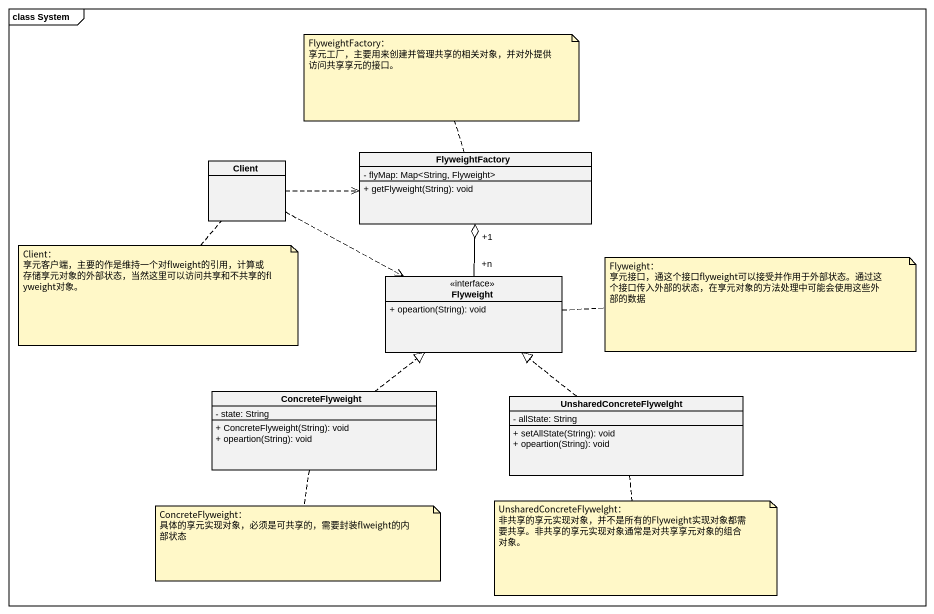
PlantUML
@startuml
mainframe class System
hide circle
hide empty members
skinparam classAttributeIconSize 0
class Client
class FlyweightFactory {
  - flyMap: Map<String, Flyweight>
  + getFlyweight(String): void
}
class Flyweight <<interface>> {
  + opeartion(String): void
}
class ConcreteFlyweight {
  - state: String
  + ConcreteFlyweight(String): void
  + opeartion(String): void
}
class UnsharedConcreteFlywelght {
  - allState: String
  + setAllState(String): void
  + opeartion(String): void
}
Client .right.> FlyweightFactory
Client .right.> Flyweight
Flyweight "+n" -up-o "+1" FlyweightFactory
ConcreteFlyweight .up.|> Flyweight
UnsharedConcreteFlywelght .up.|> Flyweight
note top of FlyweightFactory
  FlyweightFactory：
  享元工厂，主要用来创建并管理共享的相关对象，并对外提供访问共享享元的接口。
end note
note bottom of Client
  Client：
  享元客户端，主要的作是维持一个对flweight的引用，计算或存储享元对象的外部状态，当然这里可以访问共享和不共享的flyweight对象。
end note
note right of Flyweight
  Flyweight：
  享元接口，通这个接口flyweight可以接受并作用于外部状态。通过这个接口传入外部的状态，在享元对象的方法处理中可能会使用这些外部的数据
end note
note bottom of ConcreteFlyweight
  ConcreteFlyweight：
  具体的享元实现对象，必须是可共享的，需要封装flweight的内部状态
end note
note bottom of UnsharedConcreteFlywelght
  UnsharedConcreteFlywelght：
  非共享的享元实现对象，并不是所有的Flyweight实现对象都需要共享。非共享的享元实现对象通常是对共享享元对象的组合对象。
end note
@enduml
